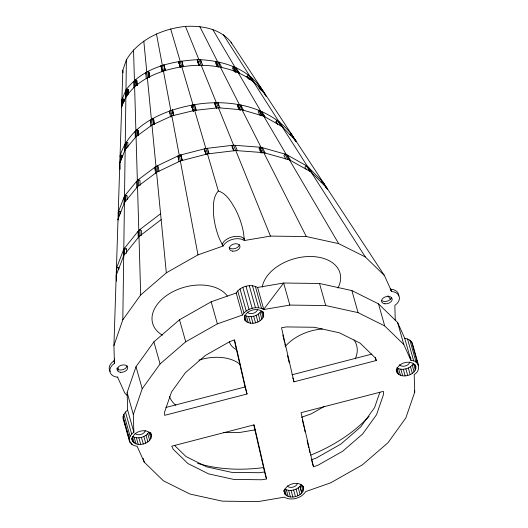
<?xml version="1.0" encoding="UTF-8"?>
<svg xmlns="http://www.w3.org/2000/svg" width="528" height="528" viewBox="0 0 528 528"><rect width="100%" height="100%" fill="white"/><g stroke="black" fill="none" stroke-linecap="round" stroke-linejoin="round"><path stroke-width="0.79" d="M123.413 250.061L123.321 256.694L123.974 256.806M124.054 203.65L124.139 197.017M124.78 150.599L124.872 143.966M125.605 90.902L125.512 97.535L125.987 96.142M127.433 395.703L124.872 393.215L117.645 377.276L114.939 376.682A12.857 8.389 -15.7 0 1 112.279 365.119L114.424 363.264L113.929 345.589L122.819 319.777L126.39 59.869C138.613 39.329 162.413 28.822 185.447 26.4C201.821 25.469 220.209 28.664 231.026 42.161L384.397 275.51L391.624 291.443L394.33 292.037A12.857 8.389 -15.7 0 1 396.99 303.6L394.845 305.455L395.267 320.483M124.456 254.76L124.549 248.134L126.423 248.873L126.364 253.295M128.608 89.892L126.641 95.766L126.733 89.146L128.608 89.892L128.548 94.307M127.103 199.551L127.156 195.868L125.275 195.129L125.189 201.749L125.981 195.413M127.822 147.292L127.882 142.87L126.007 142.131L125.915 148.751L126.859 142.474M114.424 363.264L114.53 358.934M113.929 345.589L122.839 70.191L126.39 59.869M116.576 274.375L116.8 267.353L118.873 267.736L118.82 269.293M122.192 156.163L122.503 155.417L120.206 162.056L120.437 155.041L122.503 155.417L122.456 156.974M124.047 100.577L124.318 99.277L122.021 105.917L122.252 98.901L124.318 99.277L124.245 101.614M120.615 213.913L120.688 211.57L118.622 211.193L118.391 218.209L119.401 211.339M384.397 275.51L365.31 256.945L338.686 243.652L306.326 236.544L270.448 236.102L244.365 240.517L243.527 232.723A238.174 138.158 -4.6 0 0 235.072 208.527C230.954 201.663 226.519 193.512 218.368 190.971L170.663 28.901M118.16 370.22L118.331 367.844M117.645 377.276L117.691 376.88M120.206 162.056L121.387 155.219M126.641 95.766L127.829 89.595L125.974 90.004L121.882 99.785L122.146 105.151M122.021 105.917L123.473 99.139L121.882 99.785M240.28 110.438L240.445 109.685L237.725 104.326L237.336 106.095L239.375 110.114M259.472 147.18L262.046 153.166L262.185 152.539L259.472 147.18L259.083 148.955L261.122 152.968M118.576 218.5L118.054 220.064L118.021 219.173L124.43 202.679L137.531 186.655L156.559 172.359L180.332 160.961L207.464 153.925L235.765 150.539L263.769 152.658L289.436 159.885L311.025 171.943L327.03 188.232L327.558 189.328L325.532 186.853M127.123 392.515L136.006 366.703L153.879 341.88L179.513 319.75L211.167 301.805L236.194 293C240.55 286.275 250.529 283.529 257.605 287.437L283.642 283.028L319.519 283.47L351.872 290.578L378.503 303.871L397.584 322.436L404.752 338.356L410.949 360.413C419.192 360.149 421.39 370.966 414.183 374.484L414.731 392.119L405.841 417.932L387.974 442.748L362.333 464.884L330.68 482.823L305.653 491.614C301.323 498.359 291.284 501.131 284.242 497.158L258.212 501.6L222.334 501.158L189.974 494.05L163.35 480.757L144.263 462.191L137.102 446.272C133.848 445.876 130.304 444.226 129.353 440.827L123.156 418.77C122.529 415.246 124.951 412.13 127.637 410.15L127.123 392.515L133.32 414.572L133.868 432.208C131.155 434.168 128.733 437.29 129.353 440.827M133.32 414.572L142.21 388.76L160.076 363.937L185.717 341.801L217.371 323.862L242.398 315.077C246.721 308.332 256.766 305.554 263.809 309.527L289.839 305.085L325.717 305.527L358.076 312.635L384.701 325.928L403.788 344.494L410.949 360.413M131.743 438.643C133.96 449.658 155.173 443.454 150.83 432.914M222.123 244.306L223.879 241.619A12.857 8.389 -15.7 0 1 241.481 237.059L244.207 238.59M263.703 313.955C259.948 305.072 241.316 311.005 245.117 320.503C250.899 327.043 266.739 321.202 263.089 311.764M303.633 487.733C299.878 478.856 281.246 484.79 285.054 494.287C290.644 500.584 305.837 495.416 303.224 486.275M379.896 392.192L374.57 407.649L360.67 426.954L340.732 444.167L316.114 458.119L311.494 459.749M396.198 370.121C398.31 380.807 418.658 375.335 415.483 365.125M290.347 135.175L290.928 133.756L294.842 139.709M193.288 110.788L192.146 106.9L193.043 104.933C227.911 98.505 268.858 105.428 291.832 134.673M262.165 148.328L262.475 147.708L265.195 153.061M262.291 115.751L259.076 110.286L258.199 112.002L260.205 115.421M122.819 319.777L140.686 294.954L166.327 272.824L197.98 254.879L223.047 246.041L224.539 243.969A12.857 8.389 -15.7 0 1 242.141 239.408L244.365 240.517M134.171 442.939L132.33 436.366C137.815 439.507 145.682 437.329 149.035 432.036L150.883 438.61M244.589 315.216C250.074 318.351 257.941 316.18 261.294 310.886L263.142 317.453M285.133 489.304C290.558 491.984 297.997 489.766 301.224 484.671L303.072 491.238M398.627 374.418L396.779 367.844C402.27 370.986 410.131 368.808 413.483 363.521L415.331 370.088M218.368 190.971C212.665 197.129 213.332 206.309 213.523 214.111A238.174 139.597 -22.6 0 0 219.49 238.953L223.047 246.041M125.796 249.645L126.423 248.873M324.707 185.585L323.123 182.279L307.402 166.28L286.222 154.42L261.05 147.305L233.6 145.193L205.861 148.48L179.269 155.331L155.984 166.452L137.346 180.404L124.516 196.053L118.246 212.15L118.543 219.437M249.599 79.537L246.952 76.454L248.259 74.89L251.882 80.56L246.952 76.454L248.563 78.976M277.537 124.337L275.926 121.816L277.233 120.252L280.856 125.921M125.974 90.004C142.672 67.32 172.273 60.812 198.911 59.631C222.717 60.568 249.454 68.706 262.145 90.347M114.49 360.466L111.619 362.769A12.857 8.389 -15.7 0 0 110.213 371.507M117.46 267.478L116.431 268.336L123.79 249.077L138.805 230.393L160.578 213.728M258.529 87.008L259.618 86.117L263.531 92.07L259.215 88.48M289.839 134.647L290.928 133.756M321.143 182.272L322.232 181.381L326.146 187.334L325.578 187.796M161.152 219.635L138.989 236.636L123.697 255.704L116.2 275.359L116.424 281.127M324.647 406.27L311.289 413.84L301.422 417.318M313.474 466.792L318.094 465.161L342.712 451.209L362.65 433.99L376.55 414.691L383.46 394.614L383.368 391.354L301.039 412.685L313.474 466.792L311.711 460.535M165.865 407.471L245.032 386.965L234.247 340.019M291.971 374.801L371.93 354.083M247.012 394L164.677 415.331L164.591 412.078L171.501 392L185.401 372.695L205.339 355.476L229.957 341.524L234.577 339.9L247.012 394L245.032 386.965M292.855 377.929L293.951 381.836L376.286 360.505L375.401 357.377M137.346 180.404L139.022 179.989L139.999 180.668L140.138 185.354M193.043 104.933C163.647 110.286 129.301 124.78 120.061 155.971L120.1 156.809M255.413 429.812L238.821 432.617L223.344 432.425M266.528 478.949L254.1 424.849L171.765 446.18L173.098 449.117L187.942 463.558L208.652 473.893L233.818 479.424L261.723 479.767L266.528 478.949L264.554 471.913L259.743 472.725L231.838 472.382L206.672 466.851L185.962 456.515L174.537 445.401M155.984 166.452L157.766 166.313L158.486 167.171L158.921 171.6M134.429 80.434L136.429 80.315L137.089 80.758L137.221 85.437M390.126 289.054L393.67 289.694A12.857 8.389 -15.7 0 1 398.785 296.003M179.269 155.331L181.051 155.522L182.226 160.545M404.752 338.356C408.005 338.752 411.55 340.402 412.493 343.801L418.697 365.858M138.811 237.811L138.23 237.58L138.046 231.33M261.466 308.154L263.743 309.289L283.642 283.028L289.839 305.085M275.926 121.816L276.956 122.423M246.952 76.454L248.002 77.088M137.168 135.868L136.983 129.624L138.547 130.706L138.659 134.607M139.022 179.989L138.442 179.586L138.626 185.83M135.709 85.919L135.524 79.675L136.429 80.315L137.082 85.516M295.132 140.771L296.287 141.748L295.739 140.626L282.071 126.614L263.743 116.18L242.035 109.824L218.427 107.758L194.647 110.378L171.857 115.883L151.958 125.083L136.072 136.666L125.156 149.655L119.836 162.994L120.113 169.33M238.141 72.211L239.27 73.187L236.056 67.723M252.028 80.025L254.027 82.223L250.411 76.56M148.731 77.207L148.157 71.306L149.299 72.679L149.734 77.108M237.798 71.458L239.27 73.187M294.202 139.306L296.287 141.748L292.373 135.802L293.093 137.287M281.041 125.261L282.962 127.525L279.345 121.862M153.318 124.456L152.744 118.549L153.892 119.922L154.321 124.351M170.993 117.117L170.485 116.516L169.429 110.88L170.214 113.995M157.766 166.313L157.344 165.799L157.918 171.706M309.104 169.382L311.903 172.841L308.286 167.171M262.588 113.876L264.944 116.86L261.736 111.401M390.634 299.62L389.222 297.653A238.174 63.769 70.1 0 1 387.941 295.772M261.109 88.235L265.016 94.182M323.651 183.381L327.558 189.328M223.39 34.736L365.31 256.945M309.824 171.277L306.2 165.607L304.894 167.171L306.504 169.693M123.473 99.139L124.014 99.983M390.529 289.687L391.624 291.443M287.417 155.087L290.631 160.552M212.738 29.423L338.686 243.652M236.584 72.019L233.369 66.548L232.485 68.264L234.498 71.683M287.998 159.482L284.783 154.011L283.906 155.727L285.912 159.146M221.747 67.432L219.034 62.086L219.648 64.442M243.467 110.24L240.755 104.894L241.369 107.25M199.795 26.578L306.326 236.544M218.698 66.818L215.978 61.459L215.589 63.228L217.285 66.581M266.079 96.353C249.157 68.62 211.834 61.816 181.823 66.832C157.846 70.587 129.736 81.695 121.651 106.808L121.691 107.6M259.076 110.286L261.604 115.79M415.892 366.584C412.084 358.38 396.244 362.71 396.607 371.58M376.286 360.505L374.953 357.568L360.109 343.127L339.398 332.792L314.233 327.268L286.328 326.924L281.516 327.736L293.951 381.836M231.026 42.161L231.462 43.124M151.444 435.105C147.629 426.901 131.795 431.237 132.152 440.101M123.156 418.77L123.763 420.11M235.805 72.224L233.369 66.548L235.231 72.296M164.941 70.468L163.878 64.838L165.297 70.455M173.402 115.513L172.346 109.877L173.758 115.493M237.725 104.326L239.996 109.758M192.146 106.9L191.486 105.303L193.373 111.441L191.486 105.303L193.248 110.781M205.913 154.328L204.31 148.883L206.118 154.361M180.807 154.935L182.2 160.684L180.807 154.935L181.87 160.565M202.666 65.142L200.501 59.796L201.293 62.957M219.998 107.897L217.833 102.551L218.625 105.712M235.165 145.312L237.336 150.658M185.447 26.4L270.448 236.102M199.465 65.129L197.294 59.783L197.432 61.505L198.983 65.333M216.335 108.134L214.784 104.313L214.645 102.584L216.817 107.936M234.161 150.731L231.997 145.385L232.135 147.107L233.68 150.929M218.209 67.069L215.978 61.459L217.609 66.449M214.645 102.584L216.876 108.682M199.287 65.373L197.294 59.783L199.142 65.446M180.418 67.195L178.655 61.717L180.233 66.422M162.01 71.405L160.948 65.762L162.419 70.442M180.404 67.333L178.655 61.717L180.259 67.168M204.31 148.883L205.92 154.143M183.434 66.673L181.83 61.235L183.157 66.851M196.244 110.2L194.641 104.762L194.779 106.491M209.062 153.734L207.458 148.289L207.511 148.922M195.01 107.263L195.928 110.372M207.821 150.797L208.507 153.127M411.583 341.794L417.787 363.851M416.321 359.423L416.988 361.786M409.886 340.144L416.09 362.201M414.916 364.657L415.945 368.313M407.524 338.963L413.721 361.02M410.401 356.994L411.015 359.185M390.799 289.06L391.334 290.968M412.256 365.231L414.097 371.798M410.487 366.755L412.335 373.322M397.584 322.436L403.788 344.494M408.309 367.99L410.157 374.557M414.289 390.542L414.731 392.119M405.86 368.854L407.708 375.421M403.313 369.283L405.161 375.85M400.844 369.25L402.692 375.824M398.614 368.762L400.462 375.329M378.503 303.871L384.701 325.928M396.284 369.488L397.313 373.138M351.872 290.578L358.076 312.635M319.519 283.47L325.717 305.527M243.844 238.24L244.385 240.148M257.605 287.437L263.809 309.527M262.522 311.296L263.749 315.678M255.328 286.334L261.532 308.392M260.06 312.596L261.908 319.163M252.457 285.701L258.654 307.758M258.298 314.12L260.139 320.694M249.262 285.661L255.466 307.718M256.113 315.355L257.961 321.928M302.656 485.813L303.686 489.463M245.982 286.216L252.179 308.273M253.671 316.219L255.512 322.786M299.996 486.38L301.838 492.947M299.911 486.453L301.759 493.02M251.123 316.648L252.971 323.222M242.821 287.331L249.025 309.388M298.228 487.905L300.076 494.472M248.648 316.622L250.496 323.189M240.009 288.928L246.206 310.979M296.05 489.139L297.891 495.713M246.424 316.133L248.266 322.7M237.732 290.895L243.863 312.715M244.794 315.942L246.437 321.783M293.601 490.004L295.449 496.571M244.299 317.585L245.117 320.503M236.194 293L242.398 315.077M222.295 243.824L222.829 245.738M291.053 490.433L292.901 497.006M288.585 490.406L290.433 496.973M286.354 489.911L288.202 496.485M284.519 489.001L286.367 495.568M284.024 490.637L285.054 494.287M283.734 490.545L284.143 492.004M211.167 301.805L217.371 323.862M179.513 319.75L185.717 341.801M153.879 341.88L160.076 363.937M136.006 366.703L142.21 388.76M150.262 432.452L151.49 436.828M147.8 433.745L149.648 440.319M146.038 435.27L147.88 441.844M143.854 436.511L145.702 443.078M141.412 437.369L143.253 443.942M138.864 437.804L140.712 444.371M143.154 458.258L144.263 462.191M136.389 437.771L138.237 444.338M113.896 360.802L114.437 362.71M127.637 410.15L133.868 432.208M134.072 437.237L136.006 443.85M125.473 412.045L131.604 433.864M131.835 438.009L132.858 441.659M123.882 414.249L130.079 436.306M131.518 442.906L131.96 444.484M123.09 416.546L129.294 438.603M124.067 420.776L125.836 427.079M126.278 428.657L128.495 436.531M128.938 438.108L130.264 442.834M160.948 65.762L162.274 70.745M178.642 159.047L177.903 155.984L178.966 161.621M163.878 64.838L165.218 70.455L164.248 65.749M172.346 109.877L173.719 115.658L172.636 110.59M135.524 79.675L136.924 85.536M148.157 71.306L149.53 77.128M152.744 118.549L154.123 124.37M136.983 129.624L138.376 135.485M282.83 335.016L284.48 342.177M284.843 343.768L285.575 346.949M287.582 355.707L289.232 362.861M302.353 419.971L303.996 427.126M304.366 428.723L305.092 431.904M307.105 440.656L308.748 447.817M309.118 449.407L309.85 452.588M253.763 424.967L264.554 471.913M146.005 74.111L145.682 72.659L146.256 78.58M150.757 122.371L150.282 119.975L150.856 125.888M156.453 33.911L197.98 254.879M153.259 119.17L154.202 124.344M155.456 170.425L154.882 167.277L155.456 173.184M148.81 72.098L149.609 76.963M137.689 130.119L138.494 135.432M143.794 41.085L166.327 272.824M141.596 235.323L141.458 230.637L139.894 229.555L140.078 235.798M133.538 49.942L140.686 294.954M133.663 81.299L133.848 87.556M135.122 131.327L135.307 137.577M136.58 181.335L136.765 187.585M122.839 70.191L122.912 72.838M236.379 349.642A26.38 17.206 -15.7 0 1 229.297 341.695M369.112 416.315A128.594 83.853 -15.7 0 1 310.754 455.116M263.353 467.61A128.594 83.853 -15.7 0 1 197.578 463.36M297.462 483.239A5.465 3.564 -15.7 0 1 292.941 487.139A5.465 3.564 -15.7 0 1 287.245 485.885M409.721 362.089A5.465 3.564 -15.7 0 1 405.2 365.99A5.465 3.564 -15.7 0 1 399.505 364.736M257.525 309.454A5.465 3.564 -15.7 0 1 253.011 313.355A5.465 3.564 -15.7 0 1 247.309 312.107M145.266 430.61A5.465 3.564 -15.7 0 1 140.752 434.511A5.465 3.564 -15.7 0 1 135.049 433.257M127.063 365.851A5.465 3.564 -15.7 0 1 122.549 369.752A5.465 3.564 -15.7 0 1 116.846 368.498M239.323 244.695A5.465 3.564 -15.7 0 1 234.808 248.596A5.465 3.564 -15.7 0 1 229.106 247.348M391.519 297.33A5.465 3.564 -15.7 0 1 387.684 301.019A5.465 3.564 -15.7 0 1 382.021 300.676M175.831 405.233A40.187 26.202 -15.7 0 1 169.455 396.29M198.97 360.089A40.187 26.202 -15.7 0 1 240.702 364.815M353.984 339.907A40.187 26.202 -15.7 0 1 355.252 358.882M285.219 346.513A40.187 26.202 -15.7 0 1 322.331 328.957M262.244 287.087A40.187 26.202 -15.7 0 1 310.787 256.502A40.187 26.202 -15.7 0 1 337.946 288.017M162.406 335.135A40.187 26.202 -15.7 0 1 169.838 293.403A40.187 26.202 -15.7 0 1 227.377 296.122M120.457 372.313A5.465 3.564 -15.7 0 0 127.697 367.25A5.465 3.564 -15.7 0 0 119.071 366.293A5.465 3.564 -15.7 0 0 120.457 372.313M384.905 303.798A5.465 3.564 -15.7 0 0 392.152 298.729A5.465 3.564 -15.7 0 0 383.526 297.779A5.465 3.564 -15.7 0 0 384.905 303.798M232.716 251.163A5.465 3.564 -15.7 0 0 239.956 246.101A5.465 3.564 -15.7 0 0 231.33 245.144A5.465 3.564 -15.7 0 0 232.716 251.163"/></g></svg>
